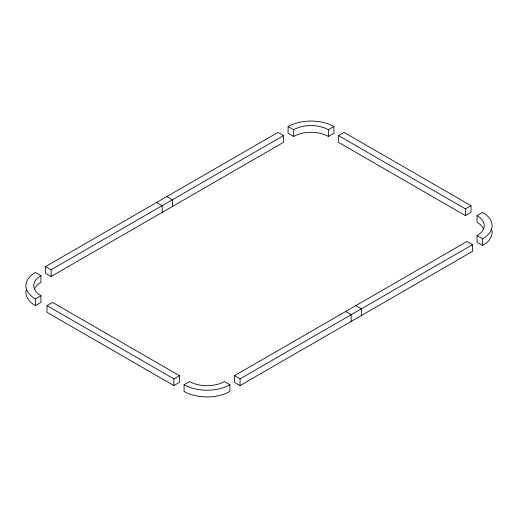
<?xml version="1.0" encoding="UTF-8"?>
<svg xmlns="http://www.w3.org/2000/svg" width="518" height="518" viewBox="0 0 518 518"><rect width="100%" height="100%" fill="white"/><g stroke="black" fill="none" stroke-linecap="round" stroke-linejoin="round"><path stroke-width="0.78" d="M45.558 266.582L277.939 132.414L283.495 135.625L283.495 142.333L51.114 276.495L45.558 273.29L45.558 266.582L51.114 269.787L283.495 135.625M35.392 298.905L40.948 295.7A24.547 14.174 0 0 1 40.948 275.654L35.392 272.449A32.407 18.706 0 0 0 35.392 298.905L35.392 305.614L40.948 302.408L40.948 295.7M288.105 126.547L293.661 129.753A24.547 14.174 0 0 1 328.373 129.753L333.929 126.547L333.929 133.256L328.373 136.461A24.547 14.174 0 0 0 293.661 136.461L288.105 133.256L288.105 126.547A32.407 18.706 0 0 1 333.929 126.547M338.539 135.625L344.094 132.414L470.991 205.678L470.991 212.386L465.436 215.592L338.539 142.333L338.539 135.625L465.436 208.883L470.991 205.678M47.008 305.614L52.564 302.408L179.461 375.667L179.461 382.375L173.906 385.586L47.008 312.322L47.008 305.614L173.906 378.878L179.461 375.667M184.071 384.745L189.627 381.539A24.547 14.174 0 0 0 224.339 381.539L229.895 384.745L229.895 391.453A32.407 18.706 0 0 1 184.071 391.453L184.071 384.745A32.407 18.706 0 0 0 229.895 384.745M477.052 215.592L482.608 212.386A32.407 18.706 0 0 1 482.608 238.843L482.608 245.551L477.052 242.346L477.052 235.638A24.547 14.174 0 0 0 477.052 215.592L477.052 222.3A24.547 14.174 0 0 1 483.404 228.652M234.505 375.667L466.886 241.505L472.442 244.71L472.442 251.418L240.061 385.586L234.505 382.375L234.505 375.667L240.061 378.878L472.442 244.71M477.052 235.638L482.608 238.843M166.874 196.542L172.429 199.747L172.429 206.455M355.821 305.626L361.376 308.838L361.376 315.546M156.624 202.454L162.179 205.665L162.179 212.374M345.571 311.545L351.126 314.75L351.126 321.458M465.436 208.883L465.436 215.592M328.373 129.753L328.373 136.461M293.661 129.753L293.661 136.461M240.061 378.878L240.061 385.586M173.906 378.878L173.906 385.586M51.114 269.787L51.114 276.495M40.948 275.654L40.948 282.362A24.547 14.174 0 0 0 34.596 288.72M491.822 229.882A32.407 18.706 0 0 1 482.608 245.551M35.392 305.614A32.407 18.706 0 0 1 26.178 289.944"/></g></svg>
